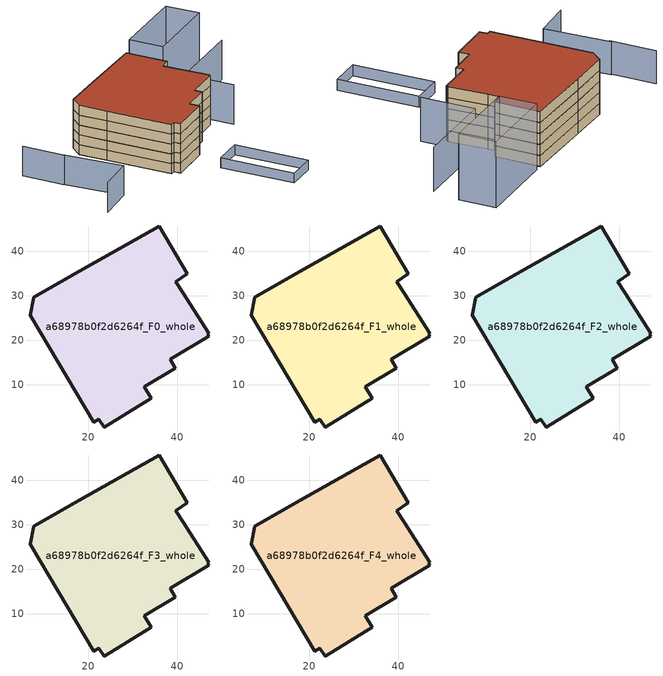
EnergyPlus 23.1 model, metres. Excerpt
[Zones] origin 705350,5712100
a68978b0f2d6264f_F0_whole
 floor ground (EU_floor_Construction): 34.15,7.01 32.57,9.53 39.5,13.75 38.37,15.71 47.05,20.88 46.75,21.38 47.07,21.58 41.27,30.59 39.67,33.19 42.21,34.93 35.92,45.68 17.96,35.55 7.67,29.69 6.87,25.64 11.19,18.46 21.22,1.58 22.31,2.22 23.55,0.52 z0
 wall outside (EU_wall_Construction): 11.19,18.46 6.87,25.64 7.67,29.69 17.96,35.55 35.92,45.68 42.21,34.93 39.67,33.19 41.27,30.59 47.07,21.58 46.75,21.38 47.05,20.88 38.37,15.71 39.5,13.75 32.57,9.53 34.15,7.01 23.55,0.52 22.31,2.22 21.22,1.58 11.19,18.46 z0:3
a68978b0f2d6264f_F1_whole
 floor to a68978b0f2d6264f_F0_whole (EU_floor_Construction): 34.15,7.01 32.57,9.53 39.5,13.75 38.37,15.71 47.05,20.88 46.75,21.38 47.07,21.58 41.27,30.59 39.67,33.19 42.21,34.93 35.92,45.68 17.96,35.55 7.67,29.69 6.87,25.64 11.19,18.46 21.22,1.58 22.31,2.22 23.54,0.52 z3
 wall outside (EU_wall_Construction): 11.19,18.46 6.87,25.64 7.67,29.69 17.96,35.55 35.92,45.68 42.21,34.93 39.67,33.19 41.27,30.59 47.07,21.58 46.75,21.38 47.05,20.88 38.37,15.71 39.5,13.75 32.57,9.53 34.15,7.01 23.55,0.52 22.31,2.22 21.22,1.58 11.19,18.46 z3:6
a68978b0f2d6264f_F2_whole
 floor to a68978b0f2d6264f_F1_whole (EU_floor_Construction): 34.15,7.01 32.57,9.53 39.5,13.75 38.37,15.71 47.05,20.88 46.75,21.38 47.07,21.58 41.27,30.59 39.67,33.19 42.21,34.93 35.92,45.68 17.96,35.55 7.67,29.69 6.87,25.64 11.19,18.46 21.22,1.58 22.31,2.22 23.54,0.52 z6
 wall outside (EU_wall_Construction): 11.19,18.46 6.87,25.64 7.67,29.69 17.96,35.55 35.92,45.68 42.21,34.93 39.67,33.19 41.27,30.59 47.07,21.58 46.75,21.38 47.05,20.88 38.37,15.71 39.5,13.75 32.57,9.53 34.15,7.01 23.55,0.52 22.31,2.22 21.22,1.58 11.19,18.46 z6:9
a68978b0f2d6264f_F3_whole
 floor to a68978b0f2d6264f_F2_whole (EU_floor_Construction): 34.15,7.01 32.57,9.53 39.5,13.75 38.37,15.71 47.05,20.88 46.75,21.38 47.07,21.58 41.27,30.59 39.67,33.19 42.21,34.93 35.92,45.68 17.96,35.55 7.67,29.69 6.87,25.64 11.19,18.46 21.22,1.58 22.31,2.22 23.54,0.52 z9
 wall outside (EU_wall_Construction): 11.19,18.46 6.87,25.64 7.67,29.69 17.96,35.55 35.92,45.68 42.21,34.93 39.67,33.19 41.27,30.59 47.07,21.58 46.75,21.38 47.05,20.88 38.37,15.71 39.5,13.75 32.57,9.53 34.15,7.01 23.55,0.52 22.31,2.22 21.22,1.58 11.19,18.46 z9:12
a68978b0f2d6264f_F4_whole
 floor to a68978b0f2d6264f_F3_whole (EU_floor_Construction): 34.15,7.01 32.57,9.53 39.5,13.75 38.37,15.71 47.05,20.88 46.75,21.38 47.07,21.58 41.27,30.59 39.67,33.19 42.21,34.93 35.92,45.68 17.96,35.55 7.67,29.69 6.87,25.64 11.19,18.46 21.22,1.58 22.31,2.22 23.54,0.52 z12
 wall outside (EU_wall_Construction): 11.19,18.46 6.87,25.64 7.67,29.69 17.96,35.55 35.92,45.68 42.21,34.93 39.67,33.19 41.27,30.59 47.07,21.58 46.75,21.38 47.05,20.88 38.37,15.71 39.5,13.75 32.57,9.53 34.15,7.01 23.55,0.52 22.31,2.22 21.22,1.58 11.19,18.46 z12:15
 roof outside (EU_roof_Construction): 35.92,45.68 42.21,34.93 39.67,33.19 41.27,30.59 47.07,21.58 46.75,21.38 47.05,20.88 38.37,15.71 39.5,13.75 32.57,9.53 34.15,7.01 23.55,0.52 22.31,2.22 21.22,1.58 11.19,18.46 6.87,25.64 7.67,29.69 17.96,35.55 z15
shading: 45.9,-21.99 34.46,-2.86 / 34.46,-2.86 42.16,1.75 / 42.16,1.75 53.6,-17.38 / 53.6,-17.38 45.9,-21.99 z0:3; 52.49,17.65 44.91,30.33 / 44.91,30.33 65.31,42.51 z0:12; 62.89,49.87 42.89,37.9 / 42.89,37.9 37.63,46.69 / 37.63,46.69 57.64,58.66 / 57.64,58.66 62.89,49.87 z0:18; -7.11,12.89 2.81,-2.32 / 2.81,-2.32 -6.59,-8.45 / -13.35,23.25 -6.99,12.33 z0:9
[Building]
EU S2 Campaign: North Axis=0; Terrain=City; Solar Distribution=FullExterior
[Site:Location]
London: Latitude=51.5; Longitude=-0.5; Time Zone=0; Elevation=25
[SizingPeriod:WeatherFileDays]
AnnualSizingPeriod: Begin Month=1; Begin Day of Month=1; End Month=12; End Day of Month=31; Day of Week for Start Day=Monday; Use Weather File Daylight Saving Period=No; Use Weather File Rain and Snow Indicators=No
[MATERIAL]
EU_InternalMass_Material: Roughness=MediumRough; Thickness=0.1; Conductivity=1; Density=1800; Specific Heat=900; Thermal Absorptance=0.9; Solar Absorptance=0.7; Visible Absorptance=0.7
[MATERIAL:NOMASS] Roughness=MediumRough; Thermal Absorptance=0.9; Solar Absorptance=0.7; Visible Absorptance=0.7
Name | Thermal Resistance
EU_wall_NoMass | 1.04674
EU_roof_NoMass | 4.32442
EU_floor_NoMass | 2.04616
[CONSTRUCTION]
EU_wall_Construction: EU_wall_NoMass
EU_roof_Construction: EU_roof_NoMass
EU_floor_Construction: EU_floor_NoMass
EU_InternalMass_Construction: EU_InternalMass_Material
[ZONE] Type=1; Multiplier=1; Ceiling Height=autocalculate; Volume=3020.7; Floor Area=autocalculate; Part of Total Floor Area=Yes
a68978b0f2d6264f_F0_whole; a68978b0f2d6264f_F1_whole; a68978b0f2d6264f_F2_whole; a68978b0f2d6264f_F3_whole; a68978b0f2d6264f_F4_whole
[INTERNALMASS] Construction=EU_InternalMass_Construction; Surface Area=1006.9
Name | Zone or ZoneList
a68978b0f2d6264f_F0_whole_EU_InternalMass | a68978b0f2d6264f_F0_whole
a68978b0f2d6264f_F1_whole_EU_InternalMass | a68978b0f2d6264f_F1_whole
a68978b0f2d6264f_F2_whole_EU_InternalMass | a68978b0f2d6264f_F2_whole
a68978b0f2d6264f_F3_whole_EU_InternalMass | a68978b0f2d6264f_F3_whole
a68978b0f2d6264f_F4_whole_EU_InternalMass | a68978b0f2d6264f_F4_whole
[OTHEREQUIPMENT] Fuel Type=Electricity; Design Level Calculation Method=Watts/Area; Power per Zone Floor Area=1; Fraction Latent=0; Fraction Radiant=0; Fraction Lost=0; Carbon Dioxide Generation Rate=0; EndUse Subcategory=EU_Step8_InternalGains
Name | Zone or ZoneList or Space or SpaceList | Schedule
EU_Step8_InternalGain_a68978b0f2d6264f_F0_whole_f000 | a68978b0f2d6264f_F0_whole | EU_Step8_GainSchedule_a68978b0f2d6264f_F0_whole_f000
EU_Step8_InternalGain_a68978b0f2d6264f_F1_whole_f000 | a68978b0f2d6264f_F1_whole | EU_Step8_GainSchedule_a68978b0f2d6264f_F1_whole_f000
EU_Step8_InternalGain_a68978b0f2d6264f_F2_whole_f000 | a68978b0f2d6264f_F2_whole | EU_Step8_GainSchedule_a68978b0f2d6264f_F2_whole_f000
EU_Step8_InternalGain_a68978b0f2d6264f_F3_whole_f000 | a68978b0f2d6264f_F3_whole | EU_Step8_GainSchedule_a68978b0f2d6264f_F3_whole_f000
EU_Step8_InternalGain_a68978b0f2d6264f_F4_whole_f000 | a68978b0f2d6264f_F4_whole | EU_Step8_GainSchedule_a68978b0f2d6264f_F4_whole_f000
[ZONEVENTILATION:DESIGNFLOWRATE] Schedule=EU_AlwaysOn; Design Flow Rate Calculation Method=AirChanges/Hour; Air Changes per Hour=0.488719; Ventilation Type=Natural; Fan Pressure Rise=0; Fan Total Efficiency=1; Constant Term Coefficient=1; Temperature Term Coefficient=0; Velocity Term Coefficient=0; Velocity Squared Term Coefficient=0; Minimum Indoor Temperature=-100; Maximum Indoor Temperature=100; Delta Temperature=-100; Minimum Outdoor Temperature=-100; Maximum Outdoor Temperature=100; Maximum Wind Speed=40
Name | Zone or ZoneList or Space or SpaceList
EU_ConstantAir_a68978b0f2d6264f_F0_whole | a68978b0f2d6264f_F0_whole
EU_ConstantAir_a68978b0f2d6264f_F1_whole | a68978b0f2d6264f_F1_whole
EU_ConstantAir_a68978b0f2d6264f_F2_whole | a68978b0f2d6264f_F2_whole
EU_ConstantAir_a68978b0f2d6264f_F3_whole | a68978b0f2d6264f_F3_whole
EU_ConstantAir_a68978b0f2d6264f_F4_whole | a68978b0f2d6264f_F4_whole
[HVACTEMPLATE:THERMOSTAT] Constant Heating Setpoint=20; Constant Cooling Setpoint=50
EU_HeatOnly_a68978b0f2d6264f_F0_whole; EU_HeatOnly_a68978b0f2d6264f_F1_whole; EU_HeatOnly_a68978b0f2d6264f_F2_whole; EU_HeatOnly_a68978b0f2d6264f_F3_whole; EU_HeatOnly_a68978b0f2d6264f_F4_whole
[HVACTEMPLATE:ZONE:IDEALLOADSAIRSYSTEM] System Availability Schedule=EU_AlwaysOn; Maximum Heating Supply Air Temperature=50; Minimum Cooling Supply Air Temperature=13; Maximum Heating Supply Air Humidity Ratio=0.0156; Minimum Cooling Supply Air Humidity Ratio=0.0077; Heating Limit=NoLimit; Cooling Limit=NoLimit; Heating Availability Schedule=EU_AlwaysOn; Cooling Availability Schedule=EU_CoolingOff; Dehumidification Control Type=ConstantSensibleHeatRatio; Cooling Sensible Heat Ratio=0.7; Dehumidification Setpoint=60; Humidification Control Type=None; Humidification Setpoint=30; Outdoor Air Method=None; Outdoor Air Flow Rate per Person=0.00944; Outdoor Air Flow Rate per Zone Floor Area=0; Outdoor Air Flow Rate per Zone=0; Demand Controlled Ventilation Type=None; Outdoor Air Economizer Type=NoEconomizer; Heat Recovery Type=None; Sensible Heat Recovery Effectiveness=0.7; Latent Heat Recovery Effectiveness=0.65
Name | Template Thermostat
a68978b0f2d6264f_F0_whole | EU_HeatOnly_a68978b0f2d6264f_F0_whole
a68978b0f2d6264f_F1_whole | EU_HeatOnly_a68978b0f2d6264f_F1_whole
a68978b0f2d6264f_F2_whole | EU_HeatOnly_a68978b0f2d6264f_F2_whole
a68978b0f2d6264f_F3_whole | EU_HeatOnly_a68978b0f2d6264f_F3_whole
a68978b0f2d6264f_F4_whole | EU_HeatOnly_a68978b0f2d6264f_F4_whole
[SIZING:ZONE] Zone Cooling Design Supply Air Temperature Input Method=SupplyAirTemperature; Zone Cooling Design Supply Air Temperature=13; Zone Heating Design Supply Air Temperature Input Method=SupplyAirTemperature; Zone Heating Design Supply Air Temperature=50; Zone Cooling Design Supply Air Humidity Ratio=0.008; Zone Heating Design Supply Air Humidity Ratio=0.008; Cooling Design Air Flow Method=DesignDay; Cooling Design Air Flow Rate=0; Cooling Minimum Air Flow per Zone Floor Area=0.000762; Cooling Minimum Air Flow=0; Cooling Minimum Air Flow Fraction=0.2; Heating Design Air Flow Method=DesignDay; Heating Design Air Flow Rate=0; Heating Maximum Air Flow per Zone Floor Area=0.002032; Heating Maximum Air Flow=0.141576; Heating Maximum Air Flow Fraction=0.3; Account for Dedicated Outdoor Air System=No; Dedicated Outdoor Air System Control Strategy=NeutralSupplyAir; Dedicated Outdoor Air Low Setpoint Temperature for Design=autosize; Dedicated Outdoor Air High Setpoint Temperature for Design=autosize; Zone Load Sizing Method=Sensible Load Only No Latent Load; Zone Latent Cooling Design Supply Air Humidity Ratio Input Method=HumidityRatioDifference; Zone Cooling Design Supply Air Humidity Ratio Difference=0.005; Zone Latent Heating Design Supply Air Humidity Ratio Input Method=HumidityRatioDifference; Zone Humidification Design Supply Air Humidity Ratio Difference=0.005
a68978b0f2d6264f_F0_whole; a68978b0f2d6264f_F1_whole; a68978b0f2d6264f_F2_whole; a68978b0f2d6264f_F3_whole; a68978b0f2d6264f_F4_whole
[SCHEDULE:CONSTANT]
Name | Hourly Value
EU_AlwaysOn | 1
EU_CoolingOff | 0
[SCHEDULE:FILE] Column Number=1; Rows to Skip at Top=0; Number of Hours of Data=8760; Column Separator=Comma; Interpolate to Timestep=No; Minutes per Item=60; Adjust Schedule for Daylight Savings=Yes
Name | File
EU_Step8_GainSchedule_a68978b0f2d6264f_F0_whole_f000 | ../../schedules/a68978b0f2d6264f/a68978b0f2d6264f_F0_whole_f000_gain.csv
EU_Step8_GainSchedule_a68978b0f2d6264f_F1_whole_f000 | ../../schedules/a68978b0f2d6264f/a68978b0f2d6264f_F1_whole_f000_gain.csv
EU_Step8_GainSchedule_a68978b0f2d6264f_F2_whole_f000 | ../../schedules/a68978b0f2d6264f/a68978b0f2d6264f_F2_whole_f000_gain.csv
EU_Step8_GainSchedule_a68978b0f2d6264f_F3_whole_f000 | ../../schedules/a68978b0f2d6264f/a68978b0f2d6264f_F3_whole_f000_gain.csv
EU_Step8_GainSchedule_a68978b0f2d6264f_F4_whole_f000 | ../../schedules/a68978b0f2d6264f/a68978b0f2d6264f_F4_whole_f000_gain.csv
